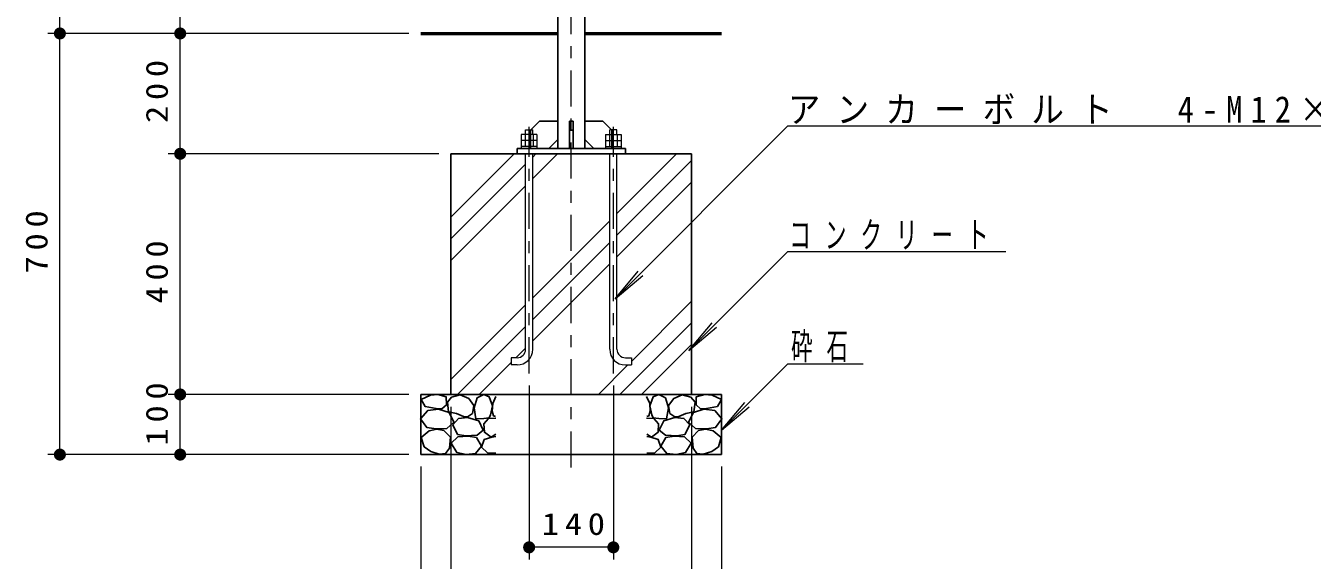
# Model space of a CAD drawing. Units: millimetres on the paper, scale 1:20. Extents: x -365 to 0, y 0 to 257.
# Drawn here: x -238.4 to -131.5, y 55.3 to 99.8 of the extents above; entities that cross this region are included whole.
import ezdxf

# ---------------------------------------------------------------- set-up
doc = ezdxf.new("R2010")
doc.units = ezdxf.units.MM
doc.linetypes.add('USER2', pattern=[6, 3, -1, 1, -1])
doc.layers.add('LY_1', color=7, linetype='Continuous', lineweight=13)
doc.styles.add('ＭＳ ゴシック', font='')
doc.styles.get('ＭＳ ゴシック').set_extended_font_data('MS Gothic')

# ---------------------------------------------------------------- blocks, each defined once
blk = doc.blocks.new('filled_dot')
at = {"color": 0, "linetype": 'Continuous', "lineweight": -2, "const_width": 1.25}
blk.add_lwpolyline([(-0.625, 0, 1), (0.625, 0, 1)], format="xyb", close=True, dxfattribs=at)

msp = doc.modelspace()

# ---------------------------------------------------------------- linework, layer by layer
at = {"layer": 'LY_1', "linetype": 'USER2'}
for p, q in [((-193.06, 63.06), (-193.06, 137.368)), ((-196.56, 70.876), (-196.56, 91.376)), ((-189.56, 70.876), (-189.56, 91.376))]:
    msp.add_line(p, q, dxfattribs=at)
at = {"layer": 'LY_1'}
for p, q in [((-235.56, 99.126), (-235.56, 136.626)), ((-225.56, 99.126), (-225.56, 128.126)), ((-226.56, 99.126), (-236.56, 99.126)), ((-206.562, 99.126), (-236.56, 99.126)), ((-235.56, 64.126), (-235.56, 99.126)), ((-216.56, 99.126), (-226.56, 99.126)), ((-216.562, 99.126), (-226.56, 99.126)), ((-225.56, 89.126), (-225.56, 99.126)), ((-196.86, 90.736), (-196.86, 91.126)), ((-196.86, 91.126), (-196.26, 91.126)), ((-196.26, 90.736), (-196.26, 91.126)), ((-189.26, 91.126), (-189.86, 91.126)), ((-189.86, 90.736), (-189.86, 91.126)), ((-175.058, 91.44), (-189.413, 77.084)), ((-189.26, 90.736), (-189.26, 91.126)), ((-175.058, 91.44), (-121.055, 91.44)), ((-195.911, 90.736), (-197.21, 90.736)), ((-197.21, 90.736), (-197.21, 89.576)), ((-195.911, 90.236), (-197.21, 90.236)), ((-196.885, 90.736), (-196.885, 89.736)), ((-196.235, 90.736), (-196.235, 89.736)), ((-195.911, 90.736), (-195.911, 89.576)), ((-190.21, 90.736), (-188.911, 90.736)), ((-190.21, 90.736), (-190.21, 89.576)), ((-190.21, 90.236), (-188.911, 90.236)), ((-189.886, 90.736), (-189.886, 89.736)), ((-189.236, 90.736), (-189.236, 89.736)), ((-188.911, 90.736), (-188.911, 89.576)), ((-204.06, 89.126), (-226.562, 89.126)), ((-216.562, 89.126), (-226.56, 89.126)), ((-225.562, 69.126), (-225.562, 89.126)), ((-203.06, 83.855), (-197.79, 89.126)), ((-195.911, 89.736), (-197.21, 89.736)), ((-196.86, 72.876), (-196.86, 89.126)), ((-196.26, 87.063), (-194.198, 89.126)), ((-196.26, 88.859), (-195.994, 89.126)), ((-196.26, 72.876), (-196.26, 89.126)), ((-190.21, 89.736), (-188.911, 89.736)), ((-189.86, 72.876), (-189.86, 89.126)), ((-189.26, 84.164), (-184.298, 89.126)), ((-189.26, 72.876), (-189.26, 89.126)), ((-203.06, 82.059), (-196.86, 88.259)), ((-189.26, 82.368), (-183.06, 88.567)), ((-189.26, 80.571), (-183.06, 86.771)), ((-203.06, 80.263), (-196.86, 86.463)), ((-196.26, 77.164), (-189.86, 83.564)), ((-196.26, 75.368), (-189.86, 81.767)), ((-175.058, 81.009), (-183.277, 72.789)), ((-175.058, 81.009), (-156.933, 81.009)), ((-196.26, 73.571), (-189.86, 79.971)), ((-189.413, 77.084), (-187.485, 79.382)), ((-189.413, 77.084), (-187.115, 79.013)), ((-203.06, 70.364), (-196.86, 76.564)), ((-188.06, 71.872), (-183.06, 76.872)), ((-189.01, 69.126), (-183.06, 75.076)), ((-183.277, 72.789), (-181.349, 75.087)), ((-202.502, 69.126), (-196.86, 74.767)), ((-183.277, 72.789), (-180.979, 74.717)), ((-197.656, 72.176), (-196.86, 72.971)), ((-187.214, 69.126), (-183.06, 73.28)), ((-200.706, 69.126), (-198.06, 71.771)), ((-197.56, 72.176), (-198.06, 72.176)), ((-198.06, 72.176), (-198.06, 71.576)), ((-188.56, 72.176), (-188.06, 72.176)), ((-188.06, 72.176), (-188.06, 71.576)), ((-175.058, 71.658), (-180.56, 66.155)), ((-175.058, 71.658), (-168.793, 71.658)), ((-197.56, 71.576), (-198.06, 71.576)), ((-190.806, 69.126), (-188.356, 71.576)), ((-188.56, 71.576), (-188.06, 71.576)), ((-196.56, 69.876), (-196.56, 55.421)), ((-189.56, 69.876), (-189.56, 55.421)), ((-206.56, 69.126), (-226.562, 69.126)), ((-225.562, 64.126), (-225.562, 69.126)), ((-180.56, 66.155), (-178.632, 68.453)), ((-203.06, 68.107), (-203.06, 49.126)), ((-183.06, 68.107), (-183.06, 49.126)), ((-180.56, 66.155), (-178.262, 68.084)), ((-206.56, 64.126), (-236.56, 64.126)), ((-206.56, 64.126), (-226.562, 64.126)), ((-205.56, 63.126), (-205.56, 42.126)), ((-180.56, 63.126), (-180.56, 42.126)), ((-189.56, 56.421), (-196.56, 56.421))]:
    msp.add_line(p, q, dxfattribs=at)
at = {"layer": 'LY_1', "lineweight": 25}
for p, q in [((-194.185, 99.126), (-194.185, 112.376)), ((-191.935, 99.126), (-191.935, 112.376)), ((-194.185, 89.576), (-194.185, 99.126)), ((-191.935, 89.576), (-191.935, 99.126)), ((-196.435, 91.076), (-195.685, 91.826)), ((-196.435, 91.076), (-196.435, 89.576)), ((-194.185, 91.826), (-195.685, 91.826)), ((-192.91, 91.826), (-193.21, 91.826)), ((-193.21, 91.826), (-193.21, 89.576)), ((-192.91, 91.076), (-193.21, 91.076)), ((-192.91, 89.576), (-192.91, 91.826)), ((-191.935, 91.826), (-190.435, 91.826)), ((-189.685, 91.076), (-190.435, 91.826)), ((-189.685, 91.076), (-189.685, 89.576)), ((-194.185, 90.326), (-194.935, 89.576)), ((-191.935, 90.326), (-191.185, 89.576)), ((-183.06, 89.126), (-203.06, 89.126)), ((-203.06, 89.126), (-203.06, 69.107)), ((-197.56, 89.576), (-197.56, 89.126)), ((-197.56, 89.576), (-188.56, 89.576)), ((-188.56, 89.576), (-188.56, 89.126)), ((-183.06, 69.107), (-183.06, 89.126)), ((-180.56, 69.126), (-205.56, 69.126)), ((-205.56, 69.126), (-205.56, 64.126)), ((-183.079, 69.107), (-183.06, 69.126)), ((-180.56, 64.126), (-180.56, 69.126)), ((-205.56, 64.126), (-180.56, 64.126))]:
    msp.add_line(p, q, dxfattribs=at)
at = {"layer": 'LY_1', "lineweight": 50}
for p, q in [((-205.562, 99.126), (-194.185, 99.126)), ((-191.935, 99.126), (-180.562, 99.126))]:
    msp.add_line(p, q, dxfattribs=at)
at = {"layer": 'LY_1', "lineweight": 25}
for points in [[(-204.294, 67.951), (-205.21, 68.125), (-205.545, 68.719), (-204.764, 69.079), (-204.157, 69.116), (-203.451, 68.918), (-203.439, 68.261), (-203.81, 67.939)], [(-202.002, 67.295), (-202.596, 67.53), (-203.253, 67.679), (-203.352, 68.472), (-203.005, 68.893), (-202.287, 69.091), (-201.58, 68.794), (-201.159, 68.199), (-201.258, 67.555), (-201.68, 67.257)], [(-199.871, 67.171), (-200.329, 67.121), (-200.986, 67.096), (-201.134, 68.013), (-200.887, 68.843), (-200.329, 69.116), (-199.883, 68.93), (-199.598, 68.174), (-199.759, 67.419)], [(-186.25, 67.171), (-185.792, 67.121), (-185.135, 67.096), (-184.987, 68.013), (-185.234, 68.843), (-185.792, 69.116), (-186.238, 68.93), (-186.523, 68.174), (-186.362, 67.419)], [(-184.119, 67.295), (-183.525, 67.53), (-182.868, 67.679), (-182.769, 68.472), (-183.116, 68.893), (-183.834, 69.091), (-184.541, 68.794), (-184.962, 68.199), (-184.863, 67.555), (-184.441, 67.257)], [(-181.827, 67.951), (-180.91, 68.125), (-180.576, 68.719), (-181.357, 69.079), (-181.964, 69.116), (-182.67, 68.918), (-182.682, 68.261), (-182.31, 67.939)], [(-204.294, 66.279), (-205.062, 66.39), (-205.582, 67.109), (-204.987, 67.79), (-204.095, 67.914), (-203.216, 67.629), (-202.807, 66.824), (-203.389, 66.303)], [(-181.827, 66.279), (-181.059, 66.39), (-180.539, 67.109), (-181.134, 67.79), (-182.026, 67.914), (-182.905, 67.629), (-183.314, 66.824), (-182.732, 66.303)], [(-201.828, 65.684), (-202.51, 65.808), (-202.906, 66.588), (-202.423, 67.134), (-201.68, 67.208), (-200.75, 66.923), (-200.379, 66.155), (-200.887, 65.746)], [(-184.293, 65.684), (-183.611, 65.808), (-183.215, 66.588), (-183.698, 67.134), (-184.441, 67.208), (-185.371, 66.923), (-185.742, 66.155), (-185.234, 65.746)], [(-204.034, 64.16), (-204.74, 64.383), (-205.297, 64.78), (-205.52, 65.56), (-204.864, 66.093), (-204.239, 66.238), (-203.649, 66.13), (-203.104, 65.572), (-203.191, 64.656), (-203.513, 64.21)], [(-201.791, 64.147), (-202.572, 64.308), (-203.042, 65.064), (-202.485, 65.597), (-201.618, 65.646), (-200.936, 65.56), (-200.515, 64.829), (-201.01, 64.209)], [(-184.33, 64.147), (-183.549, 64.308), (-183.079, 65.064), (-183.636, 65.597), (-184.503, 65.646), (-185.185, 65.56), (-185.606, 64.829), (-185.11, 64.209)], [(-182.087, 64.16), (-181.381, 64.383), (-180.824, 64.78), (-180.601, 65.56), (-181.257, 66.093), (-181.882, 66.238), (-182.472, 66.13), (-183.017, 65.572), (-182.93, 64.656), (-182.608, 64.21)]]:
    msp.add_lwpolyline(points, close=True, dxfattribs=at)
for points in [[(-199.326, 68.955), (-199.586, 68.385), (-199.635, 67.728), (-199.511, 67.344), (-199.35, 67.282)], [(-186.795, 68.955), (-186.535, 68.385), (-186.486, 67.728), (-186.61, 67.344), (-186.771, 67.282)], [(-199.338, 65.82), (-199.722, 65.585), (-200.28, 65.981), (-200.317, 66.688), (-199.933, 67.121), (-199.313, 67.158)], [(-186.783, 65.82), (-186.399, 65.585), (-185.841, 65.981), (-185.804, 66.688), (-186.188, 67.121), (-186.808, 67.158)], [(-199.338, 64.259), (-200.019, 64.284), (-200.515, 64.755), (-200.292, 65.374), (-199.672, 65.585), (-199.338, 65.622)], [(-186.783, 64.259), (-186.102, 64.284), (-185.606, 64.755), (-185.829, 65.374), (-186.449, 65.585), (-186.783, 65.622)]]:
    msp.add_lwpolyline(points, dxfattribs=at)
at = {"layer": 'LY_1'}
for centre, radius, start, end in [((-197.56, 72.876), 1.3, 270, 0), ((-197.56, 72.876), 0.7, 270, 0), ((-188.56, 72.876), 1.3, 180, 270), ((-188.56, 72.876), 0.7, 180, 270)]:
    msp.add_arc(centre, radius, start, end, dxfattribs=at)

# ---------------------------------------------------------------- block references
at = {"layer": 'LY_1', "xscale": 0.4, "yscale": 0.4}
for p, rotation in [((-235.56, 99.126), 90), ((-235.56, 99.126), 270), ((-225.56, 99.126), 90), ((-225.56, 99.126), 270), ((-225.562, 89.126), 270), ((-225.56, 89.126), 90), ((-225.562, 69.126), 270), ((-225.562, 69.126), 90), ((-235.56, 64.126), 90), ((-225.562, 64.126), 90), ((-189.56, 56.421), 180)]:
    msp.add_blockref('filled_dot', p, dxfattribs=dict(at, rotation=rotation))
msp.add_blockref('filled_dot', (-196.56, 56.421), dxfattribs=at)

# ---------------------------------------------------------------- texts
at = {"layer": 'LY_1', "char_height": 1.833, "attachment_point": 8, "rotation": 90, "style": 'ＭＳ ゴシック'}
for s, insert in [('\\T1.33;\\W1.15;200', (-226.56, 94.543)), ('\\T1.33;\\W1.15;700', (-236.56, 82.043)), ('\\T1.33;\\W1.15;400', (-226.562, 79.543)), ('\\T1.33;\\W1.15;100', (-226.562, 67.743))]:
    msp.add_mtext(s, dxfattribs=dict(at, insert=insert))
at = {"layer": 'LY_1', "style": 'ＭＳ ゴシック'}
for s, insert, char_height, attachment_point in [('\\T1.5;\\W0.9;アンカーボルト\u30004-M12×400L', (-175.055, 91.59), 2.199, 7), ('\\T1.64;\\W0.6;コンクリート', (-174.933, 81.159), 2.199, 7), ('\\T1.64;\\W0.6;砕石', (-174.793, 71.808), 2.199, 7), ('\\T1.33;\\W1.15;140', (-192.639, 57.421), 1.833, 8)]:
    msp.add_mtext(s, dxfattribs=dict(at, insert=insert, char_height=char_height, attachment_point=attachment_point))

doc.saveas('drawing.dxf')
